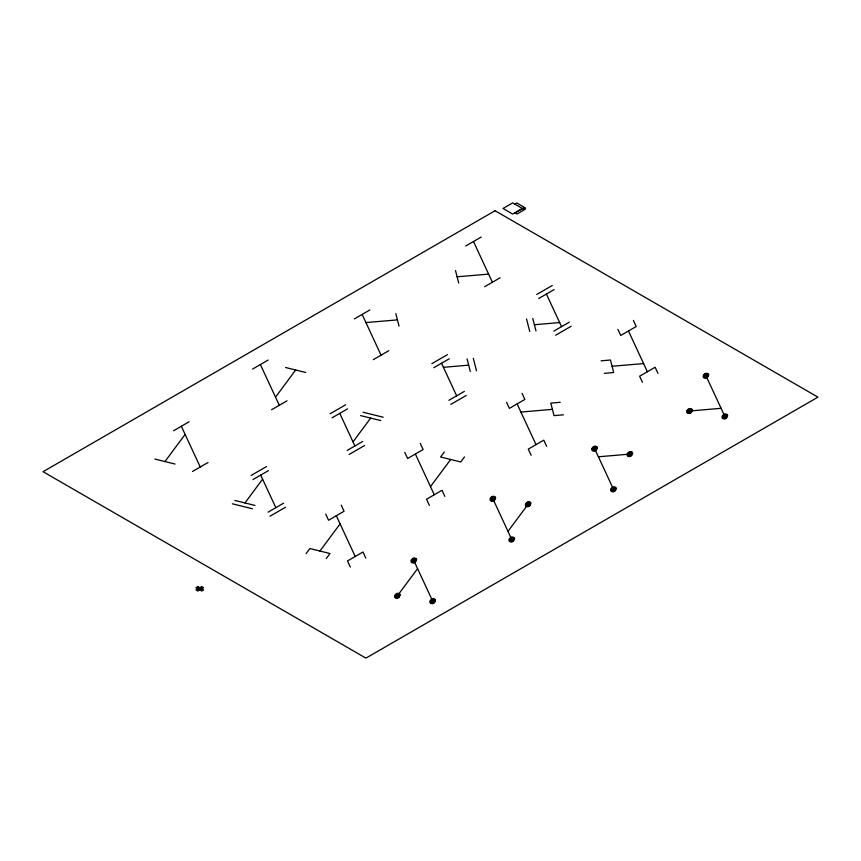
<?xml version="1.0" encoding="UTF-8"?>
<svg xmlns="http://www.w3.org/2000/svg" width="861" height="861" viewBox="0 0 861 861"><rect width="100%" height="100%" fill="white"/><g stroke="black" fill="none" stroke-linecap="round" stroke-linejoin="round"><path stroke-width="1.29" d="M164.957 461.561L185.115 434.418M275.52 397.136L295.678 370.004M244.944 502.932L262.605 479.157M353.01 441.876L370.671 418.102M306.129 553.569L309.863 548.543L330.011 553.526L326.265 558.563M319.937 551.029L340.095 523.897M444.33 451.95L440.584 456.987L460.732 461.97L464.466 456.933M430.5 486.616L450.658 459.483M397.427 595.769L417.585 568.637M507.99 531.355L528.148 504.212M514.749 204.046L516.686 202.927L525.468 207.996L523.531 209.115L512.704 202.884L503.018 208.48L512.704 214.077L522.39 208.48M252.639 369.014L268.137 360.07M465.736 245.988L481.234 237.033M354.398 318.904L369.896 309.949M173.588 430.748L189.086 421.793M271.549 409.761L287.047 400.817M484.646 286.724L500.144 277.78M373.308 359.64L388.806 350.696M192.498 471.484L207.996 462.54M330.129 413.754L345.627 404.81M536.769 294.451L552.267 285.508M332.023 417.833L347.521 408.878M538.663 298.53L554.161 289.576M431.888 363.633L447.386 354.689M433.772 367.712L449.27 358.768M251.078 475.487L266.576 466.533M252.962 479.555L268.46 470.612M347.155 450.421L362.653 441.478M553.795 331.119L569.293 322.175M349.039 454.5L364.537 445.546M555.679 335.198L571.177 326.244M448.904 400.3L464.402 391.357M450.798 404.379L466.296 395.436M268.094 512.155L283.592 503.201M269.988 516.223L285.486 507.28M457.116 276.801L488.617 274.11M365.925 322.574L397.427 319.883M534.401 324.726L559.65 322.574M443.415 367.313L468.664 365.161M601.107 360.813L610.492 360.016L613.699 372.533L604.314 373.33M612.096 366.269L643.597 363.579M560.188 402.302L550.803 403.099L554.01 415.615L563.395 414.819M520.905 412.053L552.407 409.362M689.586 411.009L721.087 408.318M598.395 456.793L629.897 454.102M285.604 367.507L305.752 372.49M363.094 412.247L383.242 417.23M360.598 415.605L380.745 420.588M154.883 459.064L175.031 464.047M234.87 500.445L255.017 505.429M232.373 503.803L252.521 508.786M199.849 587.708L201.754 588.806M197.793 588.902L199.698 590M705.955 375.73L724.865 416.466M633.384 320.4L636.214 326.513L620.716 335.467L617.886 329.354M657.965 373.373L655.124 367.26L639.626 376.203L642.467 382.316M628.465 330.99L647.375 371.737M546.412 294.053L561.544 326.653M594.617 448.646L613.527 489.382M473.485 241.51L492.395 282.257M522.035 393.316L524.876 399.429L509.378 408.372L506.537 402.259M546.617 446.278L543.786 440.175L528.288 449.119L531.119 455.232M517.127 403.906L536.037 444.642M441.521 363.234L456.653 395.834M492.858 498.756L511.768 539.503M362.147 314.426L381.057 355.162M420.286 443.437L423.117 449.55L407.619 458.493L404.788 452.38M444.868 496.399L442.027 490.286L426.529 499.24L429.37 505.353M415.368 454.016L434.278 494.763M413.807 560.489L432.717 601.226M339.772 413.355L354.904 445.955M341.225 505.159L344.066 511.273L328.568 520.227L325.727 514.114M365.807 558.132L362.976 552.019L347.478 560.963L350.309 567.076M336.317 515.75L355.227 556.486M260.388 364.547L279.298 405.283M260.711 475.089L275.843 507.678M181.337 426.27L200.247 467.017M532.798 318.473L536.005 330.99M526.545 319L529.752 331.517M455.512 270.537L458.719 283.054M473.313 358.359L476.52 370.876M467.06 358.897L470.267 371.414M395.823 313.63L399.03 326.147M394.93 595.381L394.672 596.415A5.112 2.949 0 0 0 394.844 597.265A3.261 1.883 0 0 0 395.468 597.964L397.147 598.266A3.466 2.002 0 0 0 398.374 597.803A5.112 2.949 0 0 0 399.256 597.125L400.182 595.123A5.112 2.949 0 0 0 400.01 594.284A3.261 1.883 0 0 0 399.386 593.573L397.642 593.304A3.261 1.883 0 0 0 396.48 593.735A5.112 2.949 0 0 0 395.597 594.413L394.93 595.381M395.436 595.457L395.221 596.286A4.09 2.357 0 0 0 395.36 596.964A2.615 1.507 0 0 0 395.866 597.534L397.201 597.771A2.777 1.604 0 0 0 398.18 597.405A4.09 2.357 0 0 0 398.891 596.856L399.633 595.252A4.09 2.357 0 0 0 399.493 594.574A2.615 1.507 0 0 0 398.987 594.015L397.599 593.799A2.615 1.507 0 0 0 396.673 594.144A4.09 2.357 0 0 0 395.963 594.682L395.436 595.457M395.931 595.543L395.769 596.156A3.067 1.776 0 0 0 395.877 596.662A1.959 1.13 0 0 0 396.254 597.093L397.255 597.265A2.077 1.205 0 0 0 397.997 596.996A3.067 1.776 0 0 0 398.525 596.587L399.084 595.381A3.067 1.776 0 0 0 398.977 594.876A1.959 1.13 0 0 0 398.6 594.456L397.556 594.294A1.959 1.13 0 0 0 396.856 594.553A3.067 1.776 0 0 0 396.329 594.962L395.931 595.543M396.426 595.618C397.287 599.288 399.902 592.551 396.426 595.618M396.932 595.694C397.362 597.523 398.665 594.165 396.932 595.694M411.31 560.102L411.052 561.135A5.112 2.949 0 0 0 411.224 561.975A3.261 1.883 0 0 0 411.849 562.685L413.517 562.986A3.466 2.002 0 0 0 414.744 562.524A5.112 2.949 0 0 0 415.626 561.846L416.563 559.844A5.112 2.949 0 0 0 416.39 558.993A3.261 1.883 0 0 0 415.755 558.283L414.012 558.014A3.261 1.883 0 0 0 412.86 558.445A5.112 2.949 0 0 0 411.978 559.133L411.31 560.102M411.806 560.177L411.601 561.006A4.09 2.357 0 0 0 411.741 561.684A2.615 1.507 0 0 0 412.236 562.244L413.581 562.481A2.777 1.604 0 0 0 414.561 562.115A4.09 2.357 0 0 0 415.26 561.576L416.003 559.973A4.09 2.357 0 0 0 415.874 559.295A2.615 1.507 0 0 0 415.368 558.724L413.969 558.509A2.615 1.507 0 0 0 413.043 558.854A4.09 2.357 0 0 0 412.344 559.402L411.806 560.177M412.311 560.253L412.15 560.877A3.067 1.776 0 0 0 412.258 561.383A1.959 1.13 0 0 0 412.634 561.803L413.635 561.985A2.077 1.205 0 0 0 414.367 561.706A3.067 1.776 0 0 0 414.894 561.297L415.454 560.102A3.067 1.776 0 0 0 415.357 559.596A1.959 1.13 0 0 0 414.98 559.166L413.926 559.004A1.959 1.13 0 0 0 413.237 559.263A3.067 1.776 0 0 0 412.71 559.672L412.311 560.253M412.806 560.328C413.667 563.998 416.283 557.271 412.806 560.328M413.302 560.414C413.732 562.244 415.045 558.875 413.302 560.414M430.22 600.838L429.962 601.871A5.112 2.949 0 0 0 430.134 602.722A3.261 1.883 0 0 0 430.758 603.432L432.426 603.722A3.466 2.002 0 0 0 433.653 603.27A5.112 2.949 0 0 0 434.536 602.582L435.472 600.58A5.112 2.949 0 0 0 435.3 599.74A3.261 1.883 0 0 0 434.665 599.03L432.922 598.761A3.261 1.883 0 0 0 431.77 599.191A5.112 2.949 0 0 0 430.887 599.869L430.22 600.838M430.715 600.924L430.511 601.742A4.09 2.357 0 0 0 430.651 602.42A2.615 1.507 0 0 0 431.146 602.991L432.491 603.227A2.777 1.604 0 0 0 433.47 602.861A4.09 2.357 0 0 0 434.17 602.313L434.913 600.709A4.09 2.357 0 0 0 434.783 600.031A2.615 1.507 0 0 0 434.278 599.471L432.879 599.256A2.615 1.507 0 0 0 431.953 599.6A4.09 2.357 0 0 0 431.253 600.149L430.715 600.924M431.21 601L431.06 601.613A3.067 1.776 0 0 0 431.167 602.119A1.959 1.13 0 0 0 431.544 602.549L432.545 602.722A2.077 1.205 0 0 0 433.277 602.452A3.067 1.776 0 0 0 433.804 602.043L434.364 600.838A3.067 1.776 0 0 0 434.267 600.332A1.959 1.13 0 0 0 433.89 599.913L432.835 599.751A1.959 1.13 0 0 0 432.147 600.009A3.067 1.776 0 0 0 431.619 600.418L431.21 601M431.716 601.075C432.566 604.745 435.182 598.018 431.716 601.075M432.211 601.15C432.642 602.991 433.944 599.622 432.211 601.15M490.372 498.368L490.103 499.402A5.112 2.949 0 0 0 490.275 500.252A3.261 1.883 0 0 0 490.91 500.962L492.578 501.253A3.466 2.002 0 0 0 493.805 500.801A5.112 2.949 0 0 0 494.688 500.112L495.613 498.11A5.112 2.949 0 0 0 495.441 497.271A3.261 1.883 0 0 0 494.817 496.56L493.073 496.291A3.261 1.883 0 0 0 491.922 496.722A5.112 2.949 0 0 0 491.039 497.4L490.372 498.368M490.867 498.454L490.662 499.272A4.09 2.357 0 0 0 490.792 499.95A2.615 1.507 0 0 0 491.297 500.521L492.632 500.758A2.777 1.604 0 0 0 493.622 500.392A4.09 2.357 0 0 0 494.322 499.843L495.064 498.239A4.09 2.357 0 0 0 494.924 497.561A2.615 1.507 0 0 0 494.429 497.001L493.03 496.786A2.615 1.507 0 0 0 492.105 497.131A4.09 2.357 0 0 0 491.405 497.669L490.867 498.454M491.362 498.53L491.211 499.143A3.067 1.776 0 0 0 491.308 499.649A1.959 1.13 0 0 0 491.685 500.08L492.696 500.252A2.077 1.205 0 0 0 493.428 499.983A3.067 1.776 0 0 0 493.956 499.574L494.515 498.368A3.067 1.776 0 0 0 494.408 497.862A1.959 1.13 0 0 0 494.031 497.443L492.987 497.281A1.959 1.13 0 0 0 492.298 497.54A3.067 1.776 0 0 0 491.771 497.949L491.362 498.53M491.868 498.605C492.718 502.275 495.333 495.538 491.868 498.605M492.363 498.68C492.793 500.521 494.096 497.152 492.363 498.68M509.281 539.115L509.012 540.148A5.112 2.949 0 0 0 509.185 540.988A3.261 1.883 0 0 0 509.82 541.698L511.488 542A3.466 2.002 0 0 0 512.715 541.537A5.112 2.949 0 0 0 513.597 540.859L514.523 538.857A5.112 2.949 0 0 0 514.351 538.007A3.261 1.883 0 0 0 513.726 537.307L511.983 537.038A3.261 1.883 0 0 0 510.831 537.468A5.112 2.949 0 0 0 509.949 538.147L509.281 539.115M509.777 539.19L509.572 540.019A4.09 2.357 0 0 0 509.701 540.697A2.615 1.507 0 0 0 510.207 541.257L511.542 541.494A2.777 1.604 0 0 0 512.532 541.128A4.09 2.357 0 0 0 513.231 540.59L513.974 538.986A4.09 2.357 0 0 0 513.834 538.308A2.615 1.507 0 0 0 513.339 537.738L511.94 537.522A2.615 1.507 0 0 0 511.014 537.867A4.09 2.357 0 0 0 510.315 538.416L509.777 539.19M510.272 539.266L510.121 539.89A3.067 1.776 0 0 0 510.218 540.396A1.959 1.13 0 0 0 510.595 540.816L511.606 540.999A2.077 1.205 0 0 0 512.338 540.719A3.067 1.776 0 0 0 512.865 540.31L513.425 539.115A3.067 1.776 0 0 0 513.317 538.609A1.959 1.13 0 0 0 512.941 538.179L511.897 538.017A1.959 1.13 0 0 0 511.208 538.276A3.067 1.776 0 0 0 510.681 538.685L510.272 539.266M510.777 539.352C511.628 543.011 514.243 536.285 510.777 539.352M511.273 539.427C511.703 541.257 513.005 537.888 511.273 539.427M525.651 503.836L525.393 504.869A5.112 2.949 0 0 0 525.565 505.708A3.261 1.883 0 0 0 526.189 506.419L527.868 506.709A3.466 2.002 0 0 0 529.095 506.257A5.112 2.949 0 0 0 529.978 505.568L530.903 503.567A5.112 2.949 0 0 0 530.731 502.727A3.261 1.883 0 0 0 530.107 502.017L528.363 501.748A3.261 1.883 0 0 0 527.201 502.178A5.112 2.949 0 0 0 526.319 502.856L525.651 503.836M526.146 503.911L525.942 504.74A4.09 2.357 0 0 0 526.082 505.407A2.615 1.507 0 0 0 526.588 505.977L527.922 506.214A2.777 1.604 0 0 0 528.902 505.848A4.09 2.357 0 0 0 529.612 505.299L530.354 503.696A4.09 2.357 0 0 0 530.215 503.028A2.615 1.507 0 0 0 529.709 502.458L528.32 502.243A2.615 1.507 0 0 0 527.395 502.587A4.09 2.357 0 0 0 526.684 503.136L526.146 503.911M526.652 503.986L526.491 504.611A3.067 1.776 0 0 0 526.598 505.116A1.959 1.13 0 0 0 526.975 505.536L527.976 505.719A2.077 1.205 0 0 0 528.719 505.439A3.067 1.776 0 0 0 529.246 505.03L529.806 503.825A3.067 1.776 0 0 0 529.698 503.319A1.959 1.13 0 0 0 529.321 502.899L528.277 502.738A1.959 1.13 0 0 0 527.578 502.996A3.067 1.776 0 0 0 527.05 503.405L526.652 503.986M527.147 504.062C528.008 507.732 530.624 501.005 527.147 504.062M527.653 504.137C528.073 505.977 529.386 502.609 527.653 504.137M592.12 448.258L591.862 449.291A5.112 2.949 0 0 0 592.034 450.131A3.261 1.883 0 0 0 592.659 450.841L594.327 451.132A3.466 2.002 0 0 0 595.554 450.68A5.112 2.949 0 0 0 596.436 450.002L597.373 447.989A5.112 2.949 0 0 0 597.2 447.15A3.261 1.883 0 0 0 596.565 446.439L594.822 446.17A3.261 1.883 0 0 0 593.67 446.601A5.112 2.949 0 0 0 592.788 447.289L592.12 448.258M592.616 448.333L592.411 449.162A4.09 2.357 0 0 0 592.551 449.829A2.615 1.507 0 0 0 593.046 450.4L594.391 450.637A2.777 1.604 0 0 0 595.371 450.271A4.09 2.357 0 0 0 596.07 449.722L596.813 448.118A4.09 2.357 0 0 0 596.684 447.451A2.615 1.507 0 0 0 596.178 446.881L594.779 446.665A2.615 1.507 0 0 0 593.853 447.01A4.09 2.357 0 0 0 593.154 447.559L592.616 448.333M593.121 448.409L592.96 449.033A3.067 1.776 0 0 0 593.068 449.539A1.959 1.13 0 0 0 593.444 449.959L594.445 450.142A2.077 1.205 0 0 0 595.177 449.862A3.067 1.776 0 0 0 595.704 449.453L596.264 448.247A3.067 1.776 0 0 0 596.167 447.742A1.959 1.13 0 0 0 595.79 447.322L594.736 447.16A1.959 1.13 0 0 0 594.047 447.419A3.067 1.776 0 0 0 593.52 447.828L593.121 448.409M593.616 448.484C594.477 452.154 597.093 445.428 593.616 448.484M594.112 448.559C594.542 450.4 595.855 447.031 594.112 448.559M611.03 488.994L610.772 490.027A5.112 2.949 0 0 0 610.944 490.878A3.261 1.883 0 0 0 611.568 491.577L613.236 491.879A3.466 2.002 0 0 0 614.463 491.416A5.112 2.949 0 0 0 615.346 490.738L616.282 488.736A5.112 2.949 0 0 0 616.11 487.896A3.261 1.883 0 0 0 615.475 487.186L613.732 486.917A3.261 1.883 0 0 0 612.58 487.348A5.112 2.949 0 0 0 611.697 488.026L611.03 488.994M611.525 489.07L611.321 489.898A4.09 2.357 0 0 0 611.461 490.576A2.615 1.507 0 0 0 611.956 491.147L613.301 491.383A2.777 1.604 0 0 0 614.28 491.018A4.09 2.357 0 0 0 614.98 490.469L615.723 488.865A4.09 2.357 0 0 0 615.593 488.187A2.615 1.507 0 0 0 615.088 487.627L613.689 487.412A2.615 1.507 0 0 0 612.763 487.756A4.09 2.357 0 0 0 612.063 488.295L611.525 489.07M612.02 489.156L611.87 489.769A3.067 1.776 0 0 0 611.977 490.275A1.959 1.13 0 0 0 612.354 490.705L613.355 490.878A2.077 1.205 0 0 0 614.087 490.609A3.067 1.776 0 0 0 614.614 490.2L615.174 488.994A3.067 1.776 0 0 0 615.077 488.488A1.959 1.13 0 0 0 614.7 488.069L613.645 487.907A1.959 1.13 0 0 0 612.957 488.165A3.067 1.776 0 0 0 612.429 488.574L612.02 489.156M612.526 489.231C613.376 492.901 615.992 486.164 612.526 489.231M613.021 489.306C613.452 491.136 614.754 487.778 613.021 489.306M627.4 453.715L627.142 454.748A5.112 2.949 0 0 0 627.314 455.587A3.261 1.883 0 0 0 627.938 456.298L629.617 456.588A3.466 2.002 0 0 0 630.844 456.136A5.112 2.949 0 0 0 631.726 455.458L632.652 453.456A5.112 2.949 0 0 0 632.48 452.606A3.261 1.883 0 0 0 631.856 451.896L630.112 451.627A3.261 1.883 0 0 0 628.95 452.057A5.112 2.949 0 0 0 628.067 452.746L627.4 453.715M627.906 453.79L627.691 454.619A4.09 2.357 0 0 0 627.83 455.297A2.615 1.507 0 0 0 628.336 455.856L629.671 456.093A2.777 1.604 0 0 0 630.65 455.727A4.09 2.357 0 0 0 631.361 455.189L632.103 453.586A4.09 2.357 0 0 0 631.963 452.908A2.615 1.507 0 0 0 631.457 452.337L630.069 452.122A2.615 1.507 0 0 0 629.143 452.466A4.09 2.357 0 0 0 628.433 453.015L627.906 453.79M628.401 453.865L628.239 454.49A3.067 1.776 0 0 0 628.347 454.995A1.959 1.13 0 0 0 628.724 455.415L629.725 455.598A2.077 1.205 0 0 0 630.467 455.318A3.067 1.776 0 0 0 630.995 454.909L631.554 453.715A3.067 1.776 0 0 0 631.447 453.209A1.959 1.13 0 0 0 631.07 452.778L630.026 452.617A1.959 1.13 0 0 0 629.326 452.875A3.067 1.776 0 0 0 628.799 453.284L628.401 453.865M628.896 453.941C629.757 457.611 632.372 450.884 628.896 453.941M629.402 454.027C629.832 455.856 631.135 452.488 629.402 454.027M687.089 410.622L686.83 411.655A5.112 2.949 0 0 0 687.003 412.505A3.261 1.883 0 0 0 687.627 413.215L689.306 413.506A3.466 2.002 0 0 0 690.533 413.054A5.112 2.949 0 0 0 691.415 412.365L692.341 410.363A5.112 2.949 0 0 0 692.169 409.524A3.261 1.883 0 0 0 691.544 408.814L689.801 408.544A3.261 1.883 0 0 0 688.639 408.975A5.112 2.949 0 0 0 687.756 409.653L687.089 410.622M687.584 410.708L687.379 411.526A4.09 2.357 0 0 0 687.519 412.204A2.615 1.507 0 0 0 688.025 412.774L689.36 413.011A2.777 1.604 0 0 0 690.339 412.645A4.09 2.357 0 0 0 691.049 412.096L691.792 410.493A4.09 2.357 0 0 0 691.652 409.814A2.615 1.507 0 0 0 691.146 409.255L689.758 409.04A2.615 1.507 0 0 0 688.832 409.384A4.09 2.357 0 0 0 688.122 409.922L687.584 410.708M688.09 410.783L687.928 411.397A3.067 1.776 0 0 0 688.036 411.902A1.959 1.13 0 0 0 688.413 412.333L689.413 412.505A2.077 1.205 0 0 0 690.156 412.236A3.067 1.776 0 0 0 690.683 411.827L691.243 410.622A3.067 1.776 0 0 0 691.135 410.116A1.959 1.13 0 0 0 690.759 409.696L689.715 409.535A1.959 1.13 0 0 0 689.015 409.793A3.067 1.776 0 0 0 688.488 410.202L688.09 410.783M688.585 410.858C689.446 414.528 692.061 407.791 688.585 410.858M689.091 410.934C689.51 412.774 690.823 409.405 689.091 410.934M703.469 375.342L703.2 376.375A5.112 2.949 0 0 0 703.372 377.215A3.261 1.883 0 0 0 704.007 377.925L705.676 378.227A3.466 2.002 0 0 0 706.903 377.764A5.112 2.949 0 0 0 707.785 377.086L708.711 375.084A5.112 2.949 0 0 0 708.538 374.234A3.261 1.883 0 0 0 707.914 373.534L706.171 373.265A3.261 1.883 0 0 0 705.019 373.696A5.112 2.949 0 0 0 704.137 374.374L703.469 375.342M703.964 375.418L703.76 376.246A4.09 2.357 0 0 0 703.889 376.924A2.615 1.507 0 0 0 704.395 377.484L705.729 377.721A2.777 1.604 0 0 0 706.72 377.355A4.09 2.357 0 0 0 707.419 376.817L708.162 375.213A4.09 2.357 0 0 0 708.022 374.535A2.615 1.507 0 0 0 707.527 373.965L706.128 373.749A2.615 1.507 0 0 0 705.202 374.094A4.09 2.357 0 0 0 704.502 374.643L703.964 375.418M704.459 375.493L704.309 376.117A3.067 1.776 0 0 0 704.406 376.623A1.959 1.13 0 0 0 704.782 377.043L705.794 377.226A2.077 1.205 0 0 0 706.526 376.946A3.067 1.776 0 0 0 707.053 376.537L707.613 375.342A3.067 1.776 0 0 0 707.505 374.836A1.959 1.13 0 0 0 707.129 374.406L706.085 374.244A1.959 1.13 0 0 0 705.396 374.503A3.067 1.776 0 0 0 704.868 374.912L704.459 375.493M704.965 375.568C705.816 379.238 708.431 372.512 704.965 375.568M705.46 375.654C705.891 377.484 707.193 374.115 705.46 375.654M722.379 416.089L722.11 417.122A5.112 2.949 0 0 0 722.282 417.962A3.261 1.883 0 0 0 722.917 418.672L724.585 418.963A3.466 2.002 0 0 0 725.812 418.511A5.112 2.949 0 0 0 726.695 417.822L727.62 415.82A5.112 2.949 0 0 0 727.448 414.98A3.261 1.883 0 0 0 726.824 414.27L725.08 414.001A3.261 1.883 0 0 0 723.929 414.432A5.112 2.949 0 0 0 723.046 415.11L722.379 416.089M722.874 416.164L722.67 416.993A4.09 2.357 0 0 0 722.799 417.66A2.615 1.507 0 0 0 723.305 418.231L724.639 418.468A2.777 1.604 0 0 0 725.629 418.102A4.09 2.357 0 0 0 726.329 417.553L727.071 415.949A4.09 2.357 0 0 0 726.932 415.282A2.615 1.507 0 0 0 726.436 414.711L725.037 414.496A2.615 1.507 0 0 0 724.112 414.841A4.09 2.357 0 0 0 723.412 415.389L722.874 416.164M723.369 416.24L723.218 416.864A3.067 1.776 0 0 0 723.315 417.37A1.959 1.13 0 0 0 723.692 417.789L724.704 417.972A2.077 1.205 0 0 0 725.436 417.693A3.067 1.776 0 0 0 725.963 417.284L726.523 416.078A3.067 1.776 0 0 0 726.415 415.572A1.959 1.13 0 0 0 726.038 415.153L724.994 414.991A1.959 1.13 0 0 0 724.305 415.25A3.067 1.776 0 0 0 723.778 415.659L723.369 416.24M723.875 416.315C724.725 419.985 727.341 413.258 723.875 416.315M724.37 416.39C724.801 418.231 726.103 414.862 724.37 416.39M495.075 210.73L43.05 471.699L365.925 658.116L817.95 397.136L495.075 210.73M523.531 207.996L515.05 212.893L516.987 214.012L525.468 209.115L523.531 207.996M197.793 586.664L195.974 587.708L201.754 591.044L203.573 590L197.793 586.664M201.668 586.664L195.974 589.946L197.879 591.044L203.573 587.762L201.668 586.664"/></g></svg>
